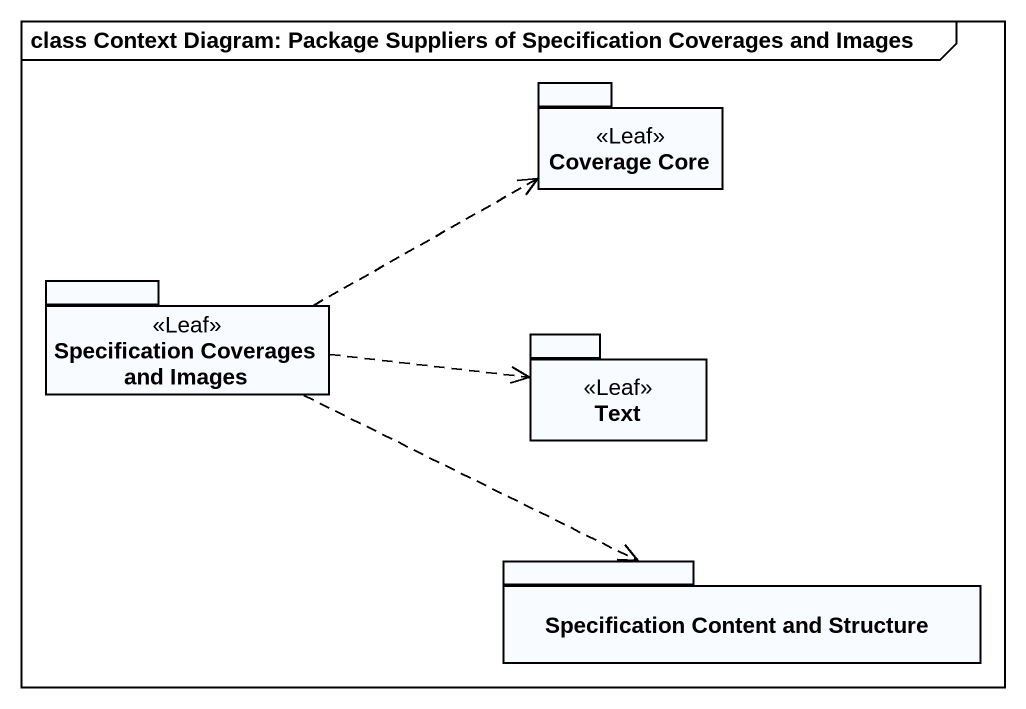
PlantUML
@startuml
mainframe class Context Diagram: Package Suppliers of Specification Coverages and Images
package "Coverage Core" as Coverage_Core <<Leaf>> {
}
package "Specification Coverages and Images" as Specification_Coverages_and <<Leaf>> {
}
package Text <<Leaf>> {
}
package "Specification Content and Structure" as Specification_Content_and {
}
Specification_Coverages_and .right.> Coverage_Core
Specification_Coverages_and .right.> Text
Specification_Coverages_and .right.> Specification_Content_and
@enduml
